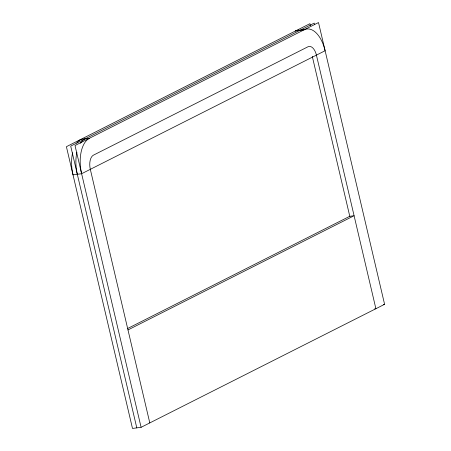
<?xml version="1.0" encoding="UTF-8"?>
<svg xmlns="http://www.w3.org/2000/svg" width="451" height="451" viewBox="0 0 451 451"><rect width="100%" height="100%" fill="white"/><g stroke="black" fill="none" stroke-linecap="round" stroke-linejoin="round"><path stroke-width="0.68" d="M72.588 152.793A29.292 15.593 82.5 0 0 73.017 174.864L81.62 173.72L325.115 50.726A29.292 15.593 82.5 0 0 304.013 29.873L295.411 31.012A29.292 15.593 82.5 0 1 299.385 30.076M127.453 328.599L349.784 216.294L354.091 215.725L127.988 329.935M141.095 427.311L384.596 304.312L318.507 22.55L75.013 145.543L141.095 427.311L132.493 428.45L66.404 146.688L309.905 23.689L310.384 25.746M383.367 304.476L384.596 304.312M374.668 308.867L375.897 308.709L316.422 55.118A11.715 6.235 82.5 0 0 307.977 46.774L93.47 155.133A11.715 6.235 82.5 0 0 90.318 169.328L149.794 422.92M314.527 24.489L314.206 23.119L70.711 146.113L136.794 427.881M312.278 56.375L349.891 216.751M76.743 143.006A29.292 15.593 82.5 0 1 80.898 139.365L89.507 138.226A29.292 15.593 82.5 0 0 81.62 173.72M77.318 174.295A29.292 15.593 82.5 0 1 76.89 152.224M80.447 143.288A29.292 15.593 82.5 0 1 85.2 138.795M299.712 30.442A29.292 15.593 82.5 0 1 303.686 29.507"/></g></svg>
